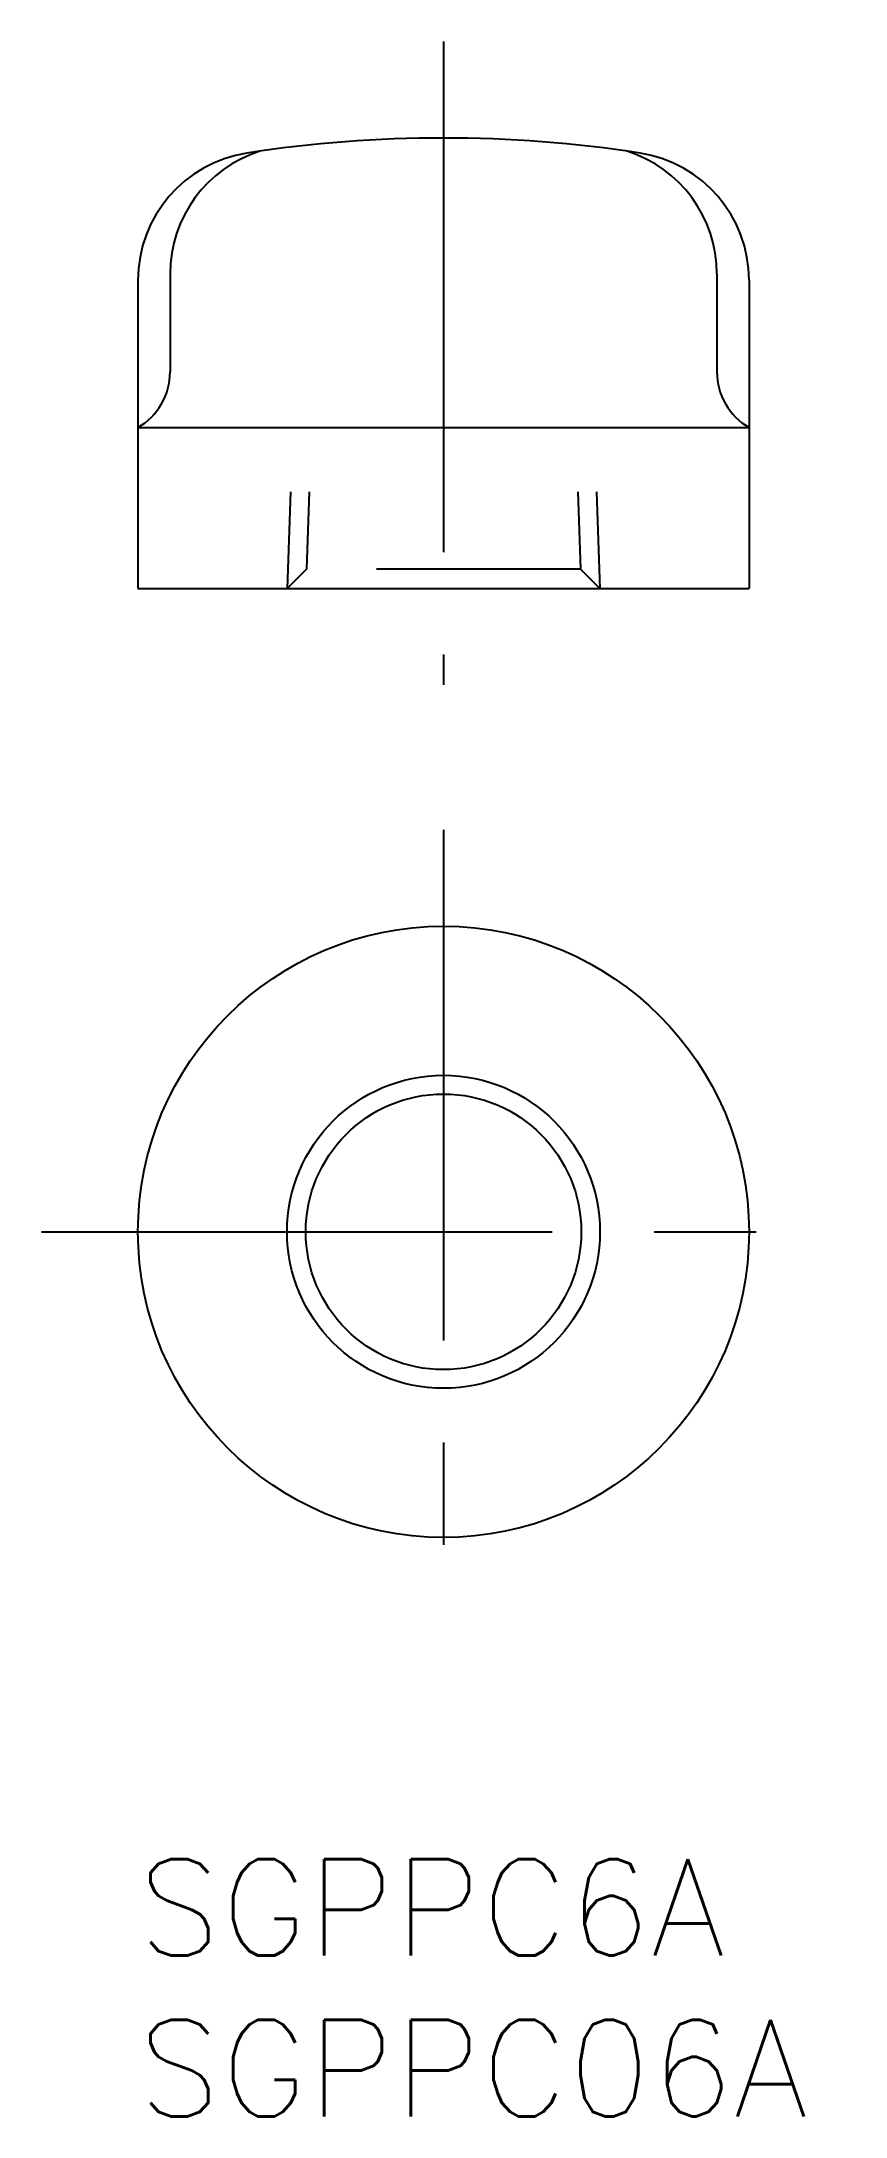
# Model space of a CAD drawing. Extents: x -3 to 22, y -8 to 56.5.
import ezdxf

# ---------------------------------------------------------------- set-up
doc = ezdxf.new("R2010")
doc.units = 0
doc.header["$LTSCALE"] = 0.5
doc.linetypes.add('CENTER', pattern=[50.8, 31.75, -6.35, 6.35, -6.35])
doc.linetypes.add('DASHED', pattern=[19.05, 12.7, -6.35])
for name, color, linetype in [('MSM_CENTER', 1, 'CENTER'), ('MSM_CONTINUOUS', 7, 'CONTINUOUS'), ('MSM_DASHED', 4, 'DASHED'), ('MSM_NARROW', 5, 'CONTINUOUS'), ('MSM_PART_NUMBER', 7, 'CONTINUOUS')]:
    doc.layers.add(name, color=color, linetype=linetype)
doc.styles.get("Standard").update_dxf_attribs({"font": 'txt.shx', "height": 3, "bigfont": 'bigfont.shx'})

# ---------------------------------------------------------------- blocks, each defined once
blk = doc.blocks.new('*U2')
at = {"layer": 'MSM_PART_NUMBER'}
blk.add_text('SGPPC6A', height=3, dxfattribs=at).set_placement((0, -3))
blk = doc.blocks.new('*U3')
at = {"layer": 'MSM_PART_NUMBER'}
blk.add_text('SGPPC06A', height=3, dxfattribs=at).set_placement((0, -8))

msp = doc.modelspace()

# ---------------------------------------------------------------- linework, layer by layer
at = {"layer": 'MSM_CENTER'}
for p, q in [((9.5, 56.5), (9.5, 36.5)), ((9.5, 32), (9.5, 7)), ((-3, 19.5), (22, 19.5))]:
    msp.add_line(p, q, dxfattribs=at)
at = {"layer": 'MSM_CONTINUOUS'}
for p, q in [((0, 49.077), (0, 39.5)), ((1, 49.277), (1, 46.232)), ((18, 49.277), (18, 46.232)), ((19, 49.077), (19, 39.5)), ((0, 44.5), (19, 44.5)), ((0, 39.5), (19, 39.5))]:
    msp.add_line(p, q, dxfattribs=at)
for radius in [9.5, 4.283]:
    msp.add_circle((9.5, 19.5), radius, dxfattribs=at)
for centre, radius, start, end in [((4, 49.077), 4, 98.78794, 180), ((5, 49.277), 4, 107.5498, 180.00002), ((9.5, 13.5), 40, 81.21206, 98.78794), ((14, 49.277), 4, 359.99998, 72.45022), ((15, 49.077), 4, 0, 81.21206), ((-1, 46.232), 2, 300.00001, 359.99998), ((20, 46.232), 2, 180.00004, 239.99997)]:
    msp.add_arc(centre, radius, start, end, dxfattribs=at)
at = {"layer": 'MSM_DASHED'}
for p, q in [((4.741, 42.5), (4.636, 39.5)), ((5.322, 42.5), (5.238, 40.102)), ((13.678, 42.5), (13.762, 40.102)), ((14.259, 42.5), (14.364, 39.5)), ((5.238, 40.102), (4.636, 39.5)), ((13.762, 40.102), (5.238, 40.102)), ((13.762, 40.102), (14.364, 39.5))]:
    msp.add_line(p, q, dxfattribs=at)
at = {"layer": 'MSM_NARROW'}
msp.add_circle((9.5, 19.5), 4.864, dxfattribs=at)

# ---------------------------------------------------------------- block references
at = {"layer": 'MSM_CONTINUOUS'}
for name in ['*U2', '*U3']:
    msp.add_blockref(name, (0, 0), dxfattribs=at)

doc.saveas('drawing.dxf')
